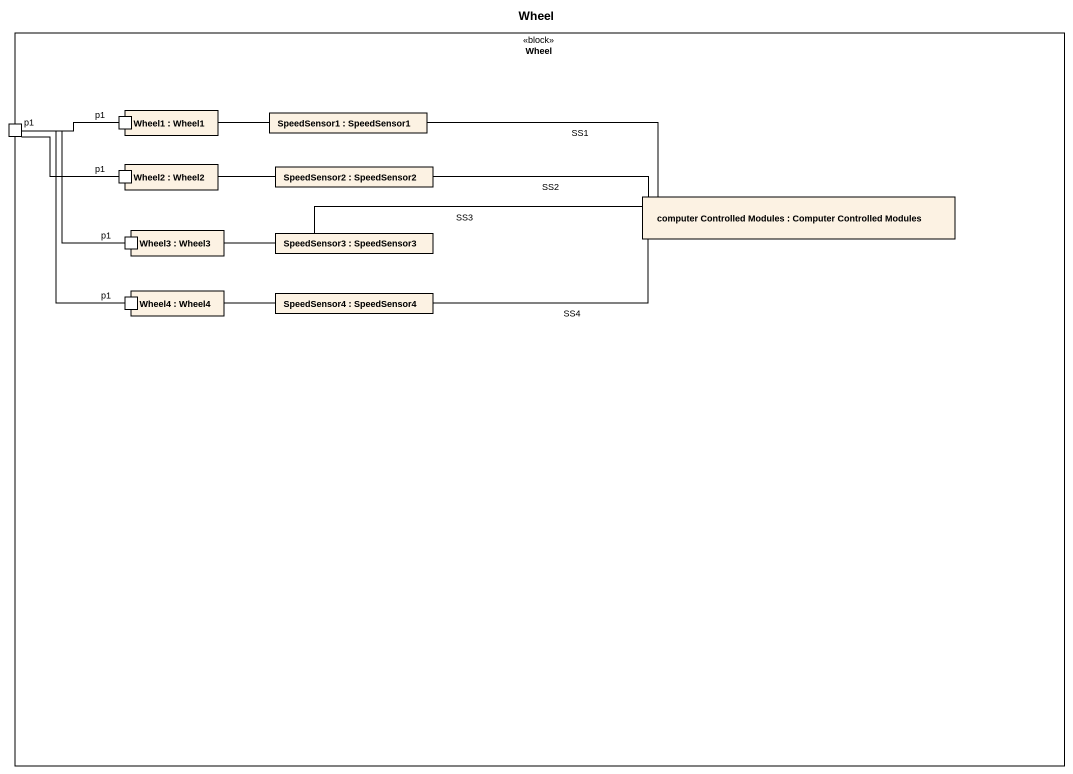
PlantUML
@startuml
title Wheel
rectangle Wheel <<block>> {
  port p1
  rectangle "Wheel1 : Wheel1" as Wheel1 {
    port "p1" as p1_2
  }
  rectangle "SpeedSensor1 : SpeedSensor1" as SpeedSensor1
  rectangle "Wheel2 : Wheel2" as Wheel2 {
    port "p1" as p1_3
  }
  rectangle "SpeedSensor2 : SpeedSensor2" as SpeedSensor2
  rectangle "computer Controlled Modules : Computer Controlled Modules" as computer_Controlled_Modules
  rectangle "Wheel3 : Wheel3" as Wheel3 {
    port "p1" as p1_4
  }
  rectangle "SpeedSensor3 : SpeedSensor3" as SpeedSensor3
  rectangle "Wheel4 : Wheel4" as Wheel4 {
    port "p1" as p1_5
  }
  rectangle "SpeedSensor4 : SpeedSensor4" as SpeedSensor4
}
p1 -right- p1_2
p1 -right- p1_3
p1 -- p1_4
p1 -- p1_5
Wheel1 -right- SpeedSensor1
SpeedSensor1 -right- computer_Controlled_Modules : SS1
Wheel2 -right- SpeedSensor2
SpeedSensor2 -right- computer_Controlled_Modules : SS2
Wheel3 -right- SpeedSensor3
SpeedSensor3 -right- computer_Controlled_Modules : SS3
Wheel4 -right- SpeedSensor4
SpeedSensor4 -right- computer_Controlled_Modules : SS4
@enduml
